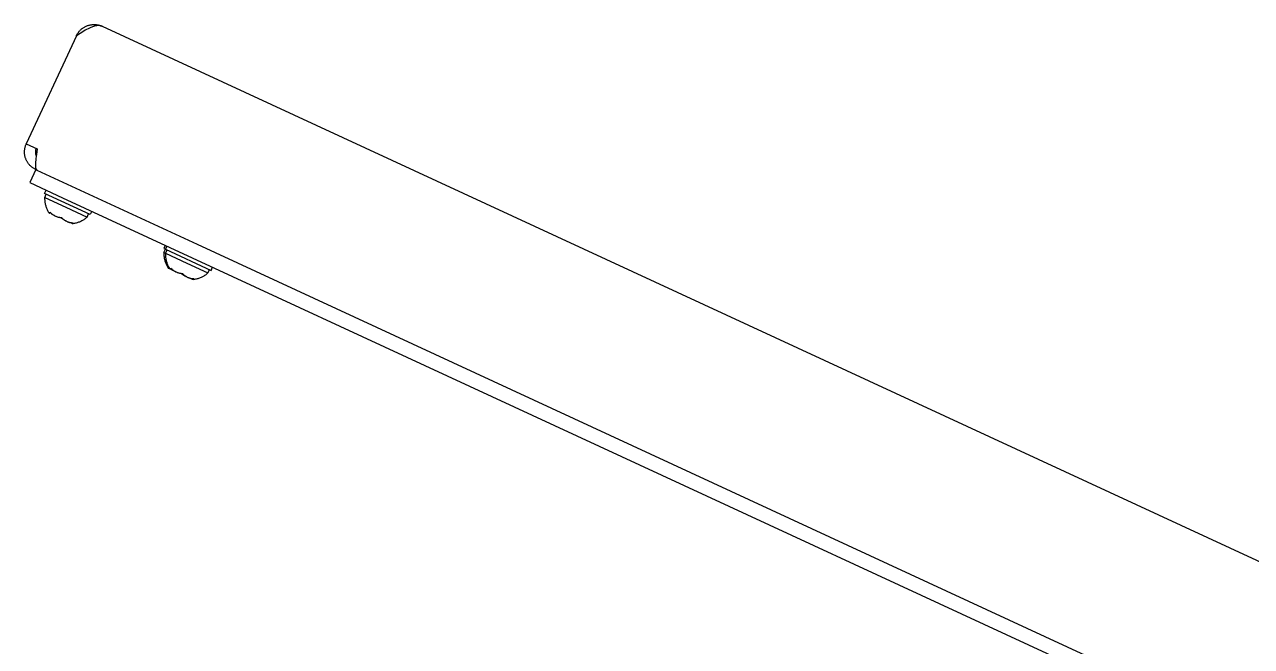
# Model space of a CAD drawing. Header units: millimetres. Extents: x -2542 to 6192, y -257 to 5845.
# Drawn here: x 1249 to 1590.1, y 5236.7 to 5409.7 of the extents above; entities that cross this region are included whole.
import ezdxf

# ---------------------------------------------------------------- set-up
doc = ezdxf.new("R2010")
doc.units = ezdxf.units.MM
doc.header["$MEASUREMENT"] = 0
doc.layers.add('Utwórz2D linie widoczne', color=7, linetype='Continuous', true_color=0x000000)

msp = doc.modelspace()

# ---------------------------------------------------------------- linework, layer by layer
at = {"layer": 'Utwórz2D linie widoczne'}
for p, q in [((1266.18, 5409.26), (1266.35, 5409.34)), ((1266.35, 5409.34), (1266.52, 5409.4)), ((1266.52, 5409.4), (1266.7, 5409.46)), ((1266.7, 5409.46), (1266.88, 5409.52)), ((1266.88, 5409.52), (1267.06, 5409.56)), ((1267.06, 5409.56), (1267.24, 5409.6)), ((1267.24, 5409.6), (1267.43, 5409.64)), ((1267.43, 5409.64), (1267.61, 5409.67)), ((1267.61, 5409.67), (1267.8, 5409.69)), ((1267.8, 5409.69), (1267.98, 5409.7)), ((1267.98, 5409.7), (1268.17, 5409.71)), ((1268.17, 5409.71), (1268.35, 5409.72)), ((1268.35, 5409.72), (1268.54, 5409.71)), ((1268.66, 5409.31), (1268.52, 5409.28)), ((1268.54, 5409.71), (1268.73, 5409.7)), ((1268.79, 5409.34), (1268.66, 5409.31)), ((1268.73, 5409.7), (1268.91, 5409.69)), ((1268.93, 5409.37), (1268.79, 5409.34)), ((1268.91, 5409.69), (1269.1, 5409.66)), ((1269.07, 5409.39), (1268.93, 5409.37)), ((1269.21, 5409.41), (1269.07, 5409.39)), ((1269.1, 5409.66), (1269.28, 5409.63)), ((1269.31, 5409.42), (1269.21, 5409.41)), ((1269.28, 5409.63), (1269.47, 5409.6)), ((1269.42, 5409.43), (1269.31, 5409.42)), ((1269.53, 5409.43), (1269.42, 5409.43)), ((1269.47, 5409.6), (1269.65, 5409.55)), ((1269.63, 5409.43), (1269.53, 5409.43)), ((1269.74, 5409.43), (1269.63, 5409.43)), ((1269.65, 5409.55), (1269.83, 5409.51)), ((1269.84, 5409.42), (1269.74, 5409.43)), ((1269.83, 5409.51), (1270.01, 5409.45)), ((1269.95, 5409.41), (1269.84, 5409.42)), ((1270.03, 5409.39), (1269.95, 5409.41)), ((1270.01, 5409.45), (1270.18, 5409.39)), ((1270.1, 5409.38), (1270.03, 5409.39)), ((1270.18, 5409.36), (1270.1, 5409.38)), ((1270.18, 5409.39), (1270.36, 5409.32)), ((1270.25, 5409.35), (1270.18, 5409.36)), ((1270.32, 5409.32), (1270.25, 5409.35)), ((1270.39, 5409.3), (1270.32, 5409.32)), ((1270.36, 5409.32), (1270.53, 5409.25)), ((1270.47, 5409.28), (1270.39, 5409.3)), ((1263.44, 5406.58), (1249.53, 5376.55)), ((1265.53, 5407.89), (1263.44, 5406.58)), ((1263.44, 5406.58), (1263.52, 5406.75)), ((1263.52, 5406.75), (1263.61, 5406.92)), ((1263.61, 5406.92), (1263.7, 5407.08)), ((1263.7, 5407.08), (1263.8, 5407.24)), ((1263.8, 5407.24), (1263.9, 5407.39)), ((1263.9, 5407.39), (1264.01, 5407.54)), ((1264.01, 5407.54), (1264.12, 5407.69)), ((1264.12, 5407.69), (1264.24, 5407.84)), ((1264.24, 5407.84), (1264.37, 5407.97)), ((1264.37, 5407.97), (1264.5, 5408.11)), ((1264.5, 5408.11), (1264.63, 5408.24)), ((1264.63, 5408.24), (1264.77, 5408.37)), ((1264.77, 5408.37), (1264.91, 5408.49)), ((1264.91, 5408.49), (1265.06, 5408.6)), ((1265.06, 5408.6), (1265.21, 5408.71)), ((1265.21, 5408.71), (1265.36, 5408.82)), ((1265.36, 5408.82), (1265.52, 5408.92)), ((1265.52, 5408.92), (1265.68, 5409.01)), ((1265.91, 5408.11), (1265.53, 5407.89)), ((1265.68, 5409.01), (1265.84, 5409.1)), ((1265.84, 5409.1), (1266.01, 5409.19)), ((1266.29, 5408.32), (1265.91, 5408.11)), ((1266.01, 5409.19), (1266.18, 5409.26)), ((1266.68, 5408.53), (1266.29, 5408.32)), ((1267.08, 5408.73), (1266.68, 5408.53)), ((1267.49, 5408.92), (1267.08, 5408.73)), ((1267.71, 5409.01), (1267.49, 5408.92)), ((1267.93, 5409.09), (1267.71, 5409.01)), ((1268.16, 5409.17), (1267.93, 5409.09)), ((1268.39, 5409.24), (1268.16, 5409.17)), ((1268.52, 5409.28), (1268.39, 5409.24)), ((1270.54, 5409.25), (1270.47, 5409.28)), ((1270.61, 5409.22), (1270.54, 5409.25)), ((1270.61, 5409.22), (1932.18, 5103.02)), ((1249.1, 5375.14), (1249.14, 5375.32)), ((1249.14, 5375.32), (1249.18, 5375.5)), ((1249.18, 5375.5), (1249.22, 5375.68)), ((1249.22, 5375.68), (1249.27, 5375.86)), ((1249.27, 5375.86), (1249.33, 5376.03)), ((1249.33, 5376.03), (1249.39, 5376.21)), ((1249.39, 5376.21), (1249.46, 5376.38)), ((1249.46, 5376.38), (1249.53, 5376.55)), ((1249.53, 5376.55), (1252.58, 5375.14)), ((1252.22, 5375.21), (1252.19, 5375.13)), ((1252.26, 5375.29), (1252.22, 5375.21)), ((1249.04, 5374.59), (1249.06, 5374.77)), ((1249.04, 5374.41), (1249.04, 5374.59)), ((1249.04, 5374.22), (1249.04, 5374.41)), ((1249.04, 5374.04), (1249.04, 5374.22)), ((1249.05, 5373.85), (1249.04, 5374.04)), ((1249.07, 5373.67), (1249.05, 5373.85)), ((1249.06, 5374.77), (1249.08, 5374.96)), ((1249.09, 5373.49), (1249.07, 5373.67)), ((1249.08, 5374.96), (1249.1, 5375.14)), ((1249.12, 5373.3), (1249.09, 5373.49)), ((1249.16, 5373.12), (1249.12, 5373.3)), ((1249.2, 5372.94), (1249.16, 5373.12)), ((1249.25, 5372.77), (1249.2, 5372.94)), ((1249.31, 5372.59), (1249.25, 5372.77)), ((1249.37, 5372.42), (1249.31, 5372.59)), ((1249.43, 5372.24), (1249.37, 5372.42)), ((1249.51, 5372.07), (1249.43, 5372.24)), ((1249.58, 5371.91), (1249.51, 5372.07)), ((1249.67, 5371.74), (1249.58, 5371.91)), ((1252.05, 5374.49), (1252.04, 5374.41)), ((1252.04, 5374.41), (1252.04, 5374.33)), ((1252.04, 5374.33), (1252.04, 5374.25)), ((1252.04, 5374.25), (1252.04, 5374.16)), ((1252.04, 5374.16), (1252.04, 5374.08)), ((1252.04, 5374.08), (1252.05, 5374)), ((1252.07, 5374.66), (1252.05, 5374.58)), ((1252.05, 5374.58), (1252.05, 5374.49)), ((1252.05, 5374), (1252.06, 5373.92)), ((1252.06, 5373.92), (1252.08, 5373.84)), ((1252.08, 5374.74), (1252.07, 5374.66)), ((1252.1, 5374.82), (1252.08, 5374.74)), ((1252.08, 5373.84), (1252.09, 5373.76)), ((1252.09, 5373.76), (1252.11, 5373.68)), ((1252.13, 5371.96), (1252.09, 5371.5)), ((1252.12, 5374.9), (1252.1, 5374.82)), ((1252.11, 5373.68), (1252.13, 5373.6)), ((1252.14, 5374.98), (1252.12, 5374.9)), ((1252.13, 5373.6), (1252.16, 5373.52)), ((1252.18, 5372.41), (1252.13, 5371.96)), ((1252.17, 5375.06), (1252.14, 5374.98)), ((1252.16, 5373.52), (1252.19, 5373.44)), ((1252.19, 5375.13), (1252.17, 5375.06)), ((1252.33, 5373.53), (1252.18, 5372.41)), ((1252.19, 5373.44), (1252.22, 5373.36)), ((1252.22, 5373.36), (1252.25, 5373.29)), ((1252.25, 5373.29), (1252.28, 5373.21)), ((1252.58, 5375.14), (1252.33, 5373.53)), ((1249.76, 5371.58), (1249.67, 5371.74)), ((1249.85, 5371.42), (1249.76, 5371.58)), ((1249.95, 5371.27), (1249.85, 5371.42)), ((1250.06, 5371.12), (1249.95, 5371.27)), ((1250.17, 5370.97), (1250.06, 5371.12)), ((1250.28, 5370.83), (1250.17, 5370.97)), ((1250.4, 5370.69), (1250.28, 5370.83)), ((1250.53, 5370.55), (1250.4, 5370.69)), ((1252.17, 5369.38), (1250.49, 5365.75)), ((1250.66, 5370.42), (1250.53, 5370.55)), ((1250.79, 5370.29), (1250.66, 5370.42)), ((1250.93, 5370.17), (1250.79, 5370.29)), ((1251.07, 5370.05), (1250.93, 5370.17)), ((1251.22, 5369.94), (1251.07, 5370.05)), ((1251.37, 5369.83), (1251.22, 5369.94)), ((1251.52, 5369.73), (1251.37, 5369.83)), ((1251.68, 5369.63), (1251.52, 5369.73)), ((1251.84, 5369.54), (1251.68, 5369.63)), ((1252, 5369.46), (1251.84, 5369.54)), ((1252.17, 5369.38), (1252, 5369.46)), ((1252.06, 5371.14), (1252.05, 5370.96)), ((1252.05, 5370.96), (1252.05, 5370.78)), ((1252.05, 5370.78), (1252.05, 5370.63)), ((1252.05, 5370.63), (1252.05, 5370.48)), ((1252.05, 5370.48), (1252.06, 5370.33)), ((1252.09, 5371.5), (1252.06, 5371.14)), ((1252.06, 5370.33), (1252.07, 5370.18)), ((1252.07, 5370.18), (1252.08, 5370.06)), ((1252.08, 5370.06), (1252.09, 5370)), ((1252.09, 5370), (1252.1, 5369.94)), ((1252.1, 5369.94), (1252.11, 5369.89)), ((1252.11, 5369.89), (1252.12, 5369.83)), ((1252.12, 5369.83), (1252.14, 5369.77)), ((1252.14, 5369.77), (1252.15, 5369.71)), ((1252.15, 5369.71), (1252.16, 5369.67)), ((1252.16, 5369.67), (1252.18, 5369.63)), ((1252.23, 5369.51), (1252.17, 5369.38)), ((1252.45, 5369.24), (1252.17, 5369.38)), ((1252.18, 5369.63), (1252.19, 5369.59)), ((1252.19, 5369.59), (1252.2, 5369.57)), ((1252.2, 5369.57), (1252.21, 5369.55)), ((1252.21, 5369.55), (1252.22, 5369.53)), ((1252.22, 5369.53), (1252.22, 5369.51)), ((1252.22, 5369.51), (1252.23, 5369.49)), ((1252.23, 5369.49), (1252.24, 5369.48)), ((1252.24, 5369.48), (1252.25, 5369.46)), ((1252.25, 5369.46), (1252.27, 5369.44)), ((1252.27, 5369.44), (1252.28, 5369.42)), ((1252.28, 5369.42), (1252.29, 5369.4)), ((1252.29, 5369.4), (1252.3, 5369.39)), ((1252.3, 5369.39), (1252.31, 5369.38)), ((1252.31, 5369.38), (1252.32, 5369.36)), ((1252.32, 5369.36), (1252.33, 5369.35)), ((1252.33, 5369.35), (1252.34, 5369.34)), ((1252.34, 5369.34), (1252.35, 5369.33)), ((1252.35, 5369.33), (1252.36, 5369.31)), ((1252.36, 5369.31), (1252.38, 5369.3)), ((1252.38, 5369.3), (1252.39, 5369.29)), ((1252.39, 5369.29), (1252.4, 5369.29)), ((1252.4, 5369.29), (1252.4, 5369.28)), ((1252.4, 5369.28), (1252.41, 5369.28)), ((1252.41, 5369.28), (1252.42, 5369.27)), ((1252.42, 5369.27), (1252.42, 5369.27)), ((1252.42, 5369.27), (1252.43, 5369.26)), ((1252.43, 5369.26), (1252.44, 5369.26)), ((1252.44, 5369.26), (1252.44, 5369.25)), ((1252.44, 5369.25), (1252.45, 5369.25)), ((1252.45, 5369.25), (1252.46, 5369.24)), ((1252.46, 5369.24), (1252.47, 5369.24)), ((1252.47, 5369.24), (1252.47, 5369.24)), ((1252.47, 5369.24), (1252.48, 5369.23)), ((1252.48, 5369.23), (1252.49, 5369.23)), ((1252.49, 5369.23), (1297.04, 5348.61)), ((1250.49, 5365.75), (1259.56, 5361.55)), ((1254.6, 5362.74), (1255.02, 5363.65)), ((1267.31, 5356.86), (1254.61, 5362.74)), ((1254.64, 5361.62), (1254.63, 5361.39)), ((1254.64, 5361.62), (1255.06, 5362.53)), ((1254.64, 5361.62), (1260.54, 5358.89)), ((1259.56, 5361.55), (1902.99, 5063.75)), ((1254.63, 5361.39), (1254.63, 5361.16)), ((1254.63, 5361.16), (1254.64, 5360.92)), ((1254.64, 5360.92), (1254.65, 5360.69)), ((1254.65, 5360.69), (1254.68, 5360.46)), ((1254.68, 5360.46), (1254.71, 5360.23)), ((1254.71, 5360.23), (1254.75, 5360)), ((1254.75, 5360), (1254.79, 5359.77)), ((1254.79, 5359.77), (1254.84, 5359.54)), ((1254.84, 5359.54), (1254.91, 5359.32)), ((1254.91, 5359.32), (1254.97, 5359.1)), ((1254.97, 5359.1), (1255.05, 5358.88)), ((1255.05, 5358.88), (1255.13, 5358.66)), ((1255.13, 5358.66), (1255.22, 5358.44)), ((1255.22, 5358.44), (1255.32, 5358.23)), ((1255.32, 5358.23), (1255.42, 5358.02)), ((1260.54, 5358.89), (1266.43, 5356.16)), ((1255.42, 5358.02), (1255.54, 5357.82)), ((1255.54, 5357.82), (1255.65, 5357.62)), ((1255.65, 5357.62), (1255.78, 5357.42)), ((1255.78, 5357.42), (1255.91, 5357.23)), ((1255.91, 5357.23), (1255.92, 5357.24)), ((1255.92, 5357.24), (1255.94, 5357.25)), ((1255.94, 5357.25), (1255.95, 5357.26)), ((1255.95, 5357.26), (1255.96, 5357.27)), ((1255.96, 5357.27), (1255.98, 5357.28)), ((1255.98, 5357.28), (1255.99, 5357.29)), ((1255.99, 5357.29), (1256, 5357.3)), ((1256, 5357.3), (1256.01, 5357.31)), ((1256.01, 5357.31), (1256.02, 5357.32)), ((1256.02, 5357.32), (1256.04, 5357.33)), ((1256.04, 5357.33), (1256.05, 5357.35)), ((1256.05, 5357.35), (1256.06, 5357.36)), ((1256.06, 5357.36), (1256.07, 5357.37)), ((1256.07, 5357.37), (1256.08, 5357.39)), ((1256.08, 5357.4), (1256.09, 5357.42)), ((1256.08, 5357.39), (1256.08, 5357.4)), ((1256.09, 5357.42), (1256.1, 5357.43)), ((1256.2, 5357.35), (1256.1, 5357.45)), ((1256.1, 5357.43), (1256.11, 5357.45)), ((1256.11, 5357.46), (1256.12, 5357.48)), ((1256.11, 5357.45), (1256.11, 5357.46)), ((1256.12, 5357.48), (1256.13, 5357.49)), ((1256.13, 5357.49), (1256.13, 5357.51)), ((1256.13, 5357.51), (1256.25, 5357.39)), ((1256.3, 5357.26), (1256.2, 5357.35)), ((1256.25, 5357.39), (1256.37, 5357.27)), ((1256.41, 5357.17), (1256.3, 5357.26)), ((1256.37, 5357.27), (1256.49, 5357.16)), ((1256.52, 5357.08), (1256.41, 5357.17)), ((1256.49, 5357.16), (1256.62, 5357.05)), ((1256.63, 5356.99), (1256.52, 5357.08)), ((1256.62, 5357.05), (1256.75, 5356.95)), ((1256.75, 5356.91), (1256.63, 5356.99)), ((1256.75, 5356.95), (1256.89, 5356.86)), ((1256.87, 5356.83), (1256.75, 5356.91)), ((1256.99, 5356.76), (1256.87, 5356.83)), ((1256.89, 5356.86), (1257.02, 5356.76)), ((1257.11, 5356.69), (1256.99, 5356.76)), ((1257.02, 5356.76), (1257.17, 5356.68)), ((1257.23, 5356.62), (1257.11, 5356.69)), ((1257.17, 5356.68), (1257.31, 5356.59)), ((1257.36, 5356.56), (1257.23, 5356.62)), ((1257.31, 5356.59), (1257.46, 5356.51)), ((1257.49, 5356.5), (1257.36, 5356.56)), ((1257.46, 5356.51), (1257.61, 5356.44)), ((1257.61, 5356.44), (1257.76, 5356.37)), ((1257.76, 5356.37), (1257.91, 5356.31)), ((1257.91, 5356.31), (1258.07, 5356.26)), ((1258.07, 5356.26), (1258.23, 5356.21)), ((1258.23, 5356.21), (1258.39, 5356.16)), ((1258.39, 5356.16), (1258.55, 5356.12)), ((1258.55, 5356.12), (1258.71, 5356.09)), ((1258.71, 5356.09), (1258.88, 5356.06)), ((1258.88, 5356.06), (1259.04, 5356.03)), ((1259.04, 5356.03), (1259.21, 5356.02)), ((1259.21, 5356.02), (1259.29, 5356.01)), ((1259.32, 5355.9), (1259.21, 5356.02)), ((1259.29, 5356.01), (1259.38, 5356)), ((1259.44, 5355.8), (1259.32, 5355.9)), ((1259.38, 5356), (1259.48, 5355.89)), ((1259.57, 5355.69), (1259.44, 5355.8)), ((1259.48, 5355.89), (1259.59, 5355.78)), ((1259.7, 5355.59), (1259.57, 5355.69)), ((1259.59, 5355.78), (1259.7, 5355.68)), ((1259.7, 5355.68), (1259.82, 5355.58)), ((1259.83, 5355.5), (1259.7, 5355.59)), ((1259.82, 5355.58), (1259.94, 5355.49)), ((1259.96, 5355.41), (1259.83, 5355.5)), ((1259.94, 5355.49), (1260.06, 5355.39)), ((1260.1, 5355.32), (1259.96, 5355.41)), ((1260.06, 5355.39), (1260.19, 5355.31)), ((1260.24, 5355.24), (1260.1, 5355.32)), ((1260.19, 5355.31), (1260.31, 5355.23)), ((1260.38, 5355.16), (1260.24, 5355.24)), ((1260.31, 5355.23), (1260.45, 5355.15)), ((1260.53, 5355.09), (1260.38, 5355.16)), ((1260.45, 5355.15), (1260.58, 5355.07)), ((1260.68, 5355.02), (1260.53, 5355.09)), ((1260.58, 5355.07), (1260.72, 5355)), ((1260.72, 5355), (1260.85, 5354.94)), ((1260.85, 5354.94), (1260.99, 5354.88)), ((1260.99, 5354.88), (1261.14, 5354.83)), ((1261.14, 5354.83), (1261.28, 5354.78)), ((1261.28, 5354.78), (1261.43, 5354.73)), ((1261.43, 5354.73), (1261.57, 5354.69)), ((1264.3, 5354.78), (1264.08, 5354.7)), ((1264.51, 5354.88), (1264.3, 5354.78)), ((1264.72, 5354.97), (1264.51, 5354.88)), ((1264.93, 5355.08), (1264.72, 5354.97)), ((1265.13, 5355.19), (1264.93, 5355.08)), ((1265.33, 5355.31), (1265.13, 5355.19)), ((1265.53, 5355.44), (1265.33, 5355.31)), ((1265.72, 5355.57), (1265.53, 5355.44)), ((1265.9, 5355.71), (1265.72, 5355.57)), ((1266.09, 5355.85), (1265.9, 5355.71)), ((1266.26, 5356), (1266.09, 5355.85)), ((1266.44, 5356.16), (1266.26, 5356)), ((1266.44, 5356.16), (1266.86, 5357.07)), ((1267.73, 5357.77), (1267.31, 5356.86)), ((1261.57, 5354.69), (1261.72, 5354.66)), ((1261.72, 5354.66), (1261.87, 5354.63)), ((1261.87, 5354.63), (1262.02, 5354.61)), ((1262.02, 5354.61), (1262.18, 5354.59)), ((1262.18, 5354.59), (1262.33, 5354.58)), ((1262.25, 5354.35), (1262.26, 5354.36)), ((1262.25, 5354.34), (1262.25, 5354.35)), ((1262.25, 5354.35), (1262.25, 5354.35)), ((1262.25, 5354.33), (1262.25, 5354.34)), ((1262.25, 5354.32), (1262.25, 5354.33)), ((1262.25, 5354.33), (1262.25, 5354.33)), ((1262.25, 5354.31), (1262.25, 5354.32)), ((1262.25, 5354.32), (1262.25, 5354.32)), ((1262.25, 5354.32), (1262.25, 5354.32)), ((1262.25, 5354.3), (1262.25, 5354.31)), ((1262.25, 5354.31), (1262.25, 5354.31)), ((1262.25, 5354.31), (1262.25, 5354.31)), ((1262.25, 5354.31), (1262.25, 5354.31)), ((1262.25, 5354.31), (1262.25, 5354.31)), ((1262.25, 5354.29), (1262.25, 5354.3)), ((1262.25, 5354.3), (1262.25, 5354.3)), ((1262.25, 5354.3), (1262.25, 5354.3)), ((1262.25, 5354.3), (1262.25, 5354.3)), ((1262.25, 5354.3), (1262.25, 5354.3)), ((1262.25, 5354.3), (1262.25, 5354.3)), ((1262.25, 5354.3), (1262.25, 5354.3)), ((1262.25, 5354.3), (1262.25, 5354.3)), ((1262.25, 5354.3), (1262.25, 5354.3)), ((1262.25, 5354.3), (1262.25, 5354.3)), ((1262.25, 5354.3), (1262.25, 5354.3)), ((1262.26, 5354.29), (1262.25, 5354.29)), ((1262.26, 5354.4), (1262.27, 5354.43)), ((1262.26, 5354.38), (1262.26, 5354.4)), ((1262.26, 5354.36), (1262.26, 5354.38)), ((1262.27, 5354.29), (1262.26, 5354.29)), ((1262.26, 5354.29), (1262.26, 5354.29)), ((1262.26, 5354.29), (1262.26, 5354.29)), ((1262.26, 5354.29), (1262.26, 5354.29)), ((1262.26, 5354.29), (1262.26, 5354.29)), ((1262.26, 5354.29), (1262.26, 5354.29)), ((1262.26, 5354.29), (1262.26, 5354.29)), ((1262.26, 5354.29), (1262.26, 5354.29)), ((1262.26, 5354.29), (1262.26, 5354.29)), ((1262.26, 5354.29), (1262.26, 5354.29)), ((1262.26, 5354.29), (1262.26, 5354.29)), ((1262.26, 5354.29), (1262.26, 5354.29)), ((1262.26, 5354.29), (1262.26, 5354.29)), ((1262.26, 5354.29), (1262.26, 5354.29)), ((1262.26, 5354.29), (1262.26, 5354.29)), ((1262.26, 5354.29), (1262.26, 5354.29)), ((1262.26, 5354.29), (1262.26, 5354.29)), ((1262.26, 5354.29), (1262.26, 5354.29)), ((1262.26, 5354.29), (1262.26, 5354.29)), ((1262.27, 5354.43), (1262.28, 5354.45)), ((1262.5, 5354.31), (1262.27, 5354.29)), ((1262.28, 5354.29), (1262.27, 5354.29)), ((1262.27, 5354.29), (1262.27, 5354.29)), ((1262.27, 5354.29), (1262.27, 5354.29)), ((1262.27, 5354.29), (1262.27, 5354.29)), ((1262.27, 5354.29), (1262.27, 5354.29)), ((1262.27, 5354.29), (1262.27, 5354.29)), ((1262.27, 5354.29), (1262.27, 5354.29)), ((1262.27, 5354.29), (1262.27, 5354.29)), ((1262.27, 5354.29), (1262.27, 5354.29)), ((1262.27, 5354.29), (1262.27, 5354.29)), ((1262.27, 5354.29), (1262.27, 5354.29)), ((1262.27, 5354.29), (1262.27, 5354.29)), ((1262.27, 5354.29), (1262.27, 5354.29)), ((1262.28, 5354.45), (1262.29, 5354.51)), ((1262.29, 5354.3), (1262.28, 5354.3)), ((1262.28, 5354.3), (1262.28, 5354.29)), ((1262.28, 5354.29), (1262.28, 5354.29)), ((1262.28, 5354.29), (1262.28, 5354.29)), ((1262.28, 5354.29), (1262.28, 5354.29)), ((1262.28, 5354.29), (1262.28, 5354.29)), ((1262.28, 5354.29), (1262.28, 5354.29)), ((1262.28, 5354.29), (1262.28, 5354.29)), ((1262.29, 5354.51), (1262.31, 5354.58)), ((1262.3, 5354.31), (1262.29, 5354.3)), ((1262.29, 5354.3), (1262.29, 5354.3)), ((1262.29, 5354.3), (1262.29, 5354.3)), ((1262.29, 5354.3), (1262.29, 5354.3)), ((1262.29, 5354.3), (1262.29, 5354.3)), ((1262.31, 5354.32), (1262.3, 5354.31)), ((1262.3, 5354.31), (1262.3, 5354.31)), ((1262.32, 5354.33), (1262.31, 5354.32)), ((1262.33, 5354.34), (1262.32, 5354.33)), ((1262.33, 5354.58), (1262.48, 5354.57)), ((1262.34, 5354.36), (1262.33, 5354.34)), ((1262.35, 5354.38), (1262.34, 5354.36)), ((1262.37, 5354.4), (1262.35, 5354.38)), ((1262.4, 5354.45), (1262.37, 5354.4)), ((1262.44, 5354.5), (1262.4, 5354.45)), ((1262.48, 5354.57), (1262.44, 5354.5)), ((1262.73, 5354.35), (1262.5, 5354.31)), ((1262.96, 5354.39), (1262.73, 5354.35)), ((1263.19, 5354.43), (1262.96, 5354.39)), ((1263.42, 5354.49), (1263.19, 5354.43)), ((1263.64, 5354.55), (1263.42, 5354.49)), ((1263.86, 5354.62), (1263.64, 5354.55)), ((1264.08, 5354.7), (1263.86, 5354.62)), ((1288.17, 5348.3), (1287.75, 5347.4)), ((1288.6, 5348.11), (1288.18, 5347.2)), ((1297.04, 5348.61), (1904.67, 5067.38)), ((1287.75, 5347.4), (1288.18, 5347.2)), ((1287.79, 5346.28), (1287.78, 5346.05)), ((1287.78, 5346.05), (1287.78, 5345.81)), ((1287.78, 5345.81), (1287.79, 5345.58)), ((1287.79, 5346.28), (1288.21, 5347.19)), ((1287.79, 5346.28), (1288.22, 5346.08)), ((1287.79, 5345.58), (1287.8, 5345.35)), ((1287.8, 5345.35), (1287.82, 5345.12)), ((1287.82, 5345.12), (1287.85, 5344.89)), ((1287.85, 5344.89), (1287.89, 5344.66)), ((1287.89, 5344.66), (1287.94, 5344.43)), ((1288.18, 5347.2), (1300.89, 5341.32)), ((1288.22, 5346.08), (1288.21, 5345.85)), ((1288.21, 5345.85), (1288.21, 5345.61)), ((1288.21, 5345.61), (1288.22, 5345.38)), ((1288.22, 5346.08), (1288.64, 5346.99)), ((1288.22, 5346.08), (1294.12, 5343.35)), ((1288.22, 5345.38), (1288.23, 5345.15)), ((1288.23, 5345.15), (1288.25, 5344.92)), ((1288.25, 5344.92), (1288.28, 5344.69)), ((1288.28, 5344.69), (1288.32, 5344.46)), ((1287.94, 5344.43), (1287.99, 5344.2)), ((1287.99, 5344.2), (1288.05, 5343.98)), ((1288.05, 5343.98), (1288.12, 5343.75)), ((1288.12, 5343.75), (1288.2, 5343.53)), ((1288.2, 5343.53), (1288.28, 5343.32)), ((1288.28, 5343.32), (1288.37, 5343.1)), ((1288.32, 5344.46), (1288.37, 5344.23)), ((1288.37, 5344.23), (1288.42, 5344)), ((1288.37, 5343.1), (1288.47, 5342.89)), ((1288.42, 5344), (1288.48, 5343.78)), ((1288.47, 5342.89), (1288.57, 5342.68)), ((1288.48, 5343.78), (1288.55, 5343.56)), ((1288.55, 5343.56), (1288.63, 5343.34)), ((1288.57, 5342.68), (1288.68, 5342.48)), ((1288.63, 5343.34), (1288.71, 5343.12)), ((1288.68, 5342.48), (1288.8, 5342.28)), ((1288.71, 5343.12), (1288.8, 5342.9)), ((1288.8, 5342.9), (1288.9, 5342.69)), ((1288.8, 5342.28), (1288.93, 5342.08)), ((1288.9, 5342.69), (1289, 5342.48)), ((1288.93, 5342.08), (1289.06, 5341.89)), ((1289, 5342.48), (1289.11, 5342.28)), ((1289.06, 5341.89), (1289.07, 5341.89)), ((1289.07, 5341.89), (1289.08, 5341.9)), ((1289.08, 5341.9), (1289.09, 5341.9)), ((1289.09, 5341.9), (1289.09, 5341.91)), ((1289.09, 5341.91), (1289.1, 5341.91)), ((1289.1, 5341.91), (1289.11, 5341.92)), ((1289.11, 5342.28), (1289.23, 5342.08)), ((1289.11, 5341.92), (1289.12, 5341.93)), ((1289.12, 5341.93), (1289.13, 5341.93)), ((1289.13, 5341.93), (1289.14, 5341.94)), ((1289.14, 5341.94), (1289.15, 5341.95)), ((1289.15, 5341.95), (1289.16, 5341.96)), ((1289.15, 5341.95), (1289.15, 5341.95)), ((1289.16, 5341.96), (1289.17, 5341.97)), ((1289.17, 5341.98), (1289.18, 5341.99)), ((1289.17, 5341.97), (1289.17, 5341.98)), ((1289.18, 5341.99), (1289.19, 5342)), ((1289.19, 5342), (1289.2, 5342.01)), ((1289.19, 5342), (1289.19, 5342)), ((1289.2, 5342.02), (1289.21, 5342.03)), ((1289.2, 5342.01), (1289.2, 5342.02)), ((1289.21, 5342.04), (1289.22, 5342.05)), ((1289.21, 5342.03), (1289.21, 5342.04)), ((1289.22, 5342.06), (1289.23, 5342.07)), ((1289.22, 5342.05), (1289.22, 5342.06)), ((1289.23, 5342.07), (1289.23, 5342.08)), ((1289.23, 5342.08), (1289.36, 5341.88)), ((1289.36, 5341.88), (1289.49, 5341.69)), ((1289.49, 5341.69), (1289.5, 5341.7)), ((1289.5, 5341.7), (1289.52, 5341.71)), ((1289.52, 5341.71), (1289.53, 5341.72)), ((1289.53, 5341.72), (1289.54, 5341.73)), ((1289.54, 5341.73), (1289.55, 5341.74)), ((1289.55, 5341.74), (1289.57, 5341.75)), ((1289.57, 5341.75), (1289.58, 5341.76)), ((1289.58, 5341.76), (1289.59, 5341.77)), ((1289.59, 5341.77), (1289.6, 5341.78)), ((1289.7, 5341.71), (1289.6, 5341.79)), ((1289.6, 5341.78), (1289.61, 5341.79)), ((1289.61, 5341.79), (1289.62, 5341.81)), ((1289.62, 5341.81), (1289.63, 5341.82)), ((1289.63, 5341.83), (1289.75, 5341.73)), ((1289.63, 5341.82), (1289.64, 5341.83)), ((1289.64, 5341.83), (1289.65, 5341.85)), ((1289.65, 5341.85), (1289.66, 5341.86)), ((1289.66, 5341.86), (1289.67, 5341.87)), ((1289.67, 5341.87), (1289.68, 5341.89)), ((1289.78, 5341.81), (1289.68, 5341.91)), ((1289.68, 5341.89), (1289.69, 5341.9)), ((1289.69, 5341.92), (1289.7, 5341.93)), ((1289.69, 5341.9), (1289.69, 5341.92)), ((1289.7, 5341.93), (1289.7, 5341.95)), ((1289.81, 5341.62), (1289.7, 5341.71)), ((1289.7, 5341.95), (1289.71, 5341.97)), ((1289.71, 5341.97), (1289.83, 5341.85)), ((1289.75, 5341.73), (1289.88, 5341.63)), ((1289.88, 5341.72), (1289.78, 5341.81)), ((1289.93, 5341.55), (1289.81, 5341.62)), ((1289.83, 5341.85), (1289.95, 5341.73)), ((1289.99, 5341.62), (1289.88, 5341.72)), ((1289.88, 5341.63), (1290.01, 5341.53)), ((1290.04, 5341.47), (1289.93, 5341.55)), ((1289.95, 5341.73), (1290.07, 5341.62)), ((1290.1, 5341.53), (1289.99, 5341.62)), ((1290.01, 5341.53), (1290.15, 5341.44)), ((1290.16, 5341.4), (1290.04, 5341.47)), ((1290.07, 5341.62), (1290.2, 5341.51)), ((1290.21, 5341.45), (1290.1, 5341.53)), ((1290.15, 5341.44), (1290.29, 5341.35)), ((1290.28, 5341.33), (1290.16, 5341.4)), ((1290.2, 5341.51), (1290.33, 5341.41)), ((1290.33, 5341.37), (1290.21, 5341.45)), ((1290.4, 5341.27), (1290.28, 5341.33)), ((1290.29, 5341.35), (1290.43, 5341.27)), ((1290.33, 5341.41), (1290.46, 5341.31)), ((1290.45, 5341.29), (1290.33, 5341.37)), ((1290.52, 5341.21), (1290.4, 5341.27)), ((1290.43, 5341.27), (1290.57, 5341.19)), ((1290.57, 5341.21), (1290.45, 5341.29)), ((1290.46, 5341.31), (1290.6, 5341.22)), ((1290.65, 5341.15), (1290.52, 5341.21)), ((1290.69, 5341.14), (1290.57, 5341.21)), ((1290.57, 5341.19), (1290.72, 5341.12)), ((1290.6, 5341.22), (1290.74, 5341.13)), ((1290.82, 5341.07), (1290.69, 5341.14)), ((1290.72, 5341.12), (1290.87, 5341.05)), ((1290.74, 5341.13), (1290.89, 5341.05)), ((1290.95, 5341.01), (1290.82, 5341.07)), ((1294.12, 5343.35), (1300.01, 5340.62)), ((1300.01, 5340.62), (1300.43, 5341.53)), ((1300.89, 5341.32), (1301.31, 5342.23)), ((1290.89, 5341.05), (1291.04, 5340.97)), ((1291.08, 5340.95), (1290.95, 5341.01)), ((1291.04, 5340.97), (1291.19, 5340.9)), ((1291.19, 5340.9), (1291.34, 5340.83)), ((1291.34, 5340.83), (1291.49, 5340.77)), ((1291.49, 5340.77), (1291.65, 5340.72)), ((1291.65, 5340.72), (1291.81, 5340.66)), ((1291.81, 5340.66), (1291.97, 5340.62)), ((1291.97, 5340.62), (1292.13, 5340.58)), ((1292.13, 5340.58), (1292.29, 5340.54)), ((1292.29, 5340.54), (1292.45, 5340.52)), ((1292.45, 5340.52), (1292.62, 5340.49)), ((1292.66, 5340.4), (1292.54, 5340.5)), ((1292.62, 5340.49), (1292.78, 5340.47)), ((1292.79, 5340.29), (1292.66, 5340.4)), ((1292.7, 5340.48), (1292.81, 5340.38)), ((1292.9, 5340.36), (1292.78, 5340.47)), ((1292.78, 5340.47), (1292.87, 5340.47)), ((1292.93, 5340.19), (1292.79, 5340.29)), ((1292.81, 5340.38), (1292.91, 5340.29)), ((1292.87, 5340.47), (1292.96, 5340.46)), ((1293.02, 5340.25), (1292.9, 5340.36)), ((1292.91, 5340.29), (1293.03, 5340.19)), ((1293.06, 5340.1), (1292.93, 5340.19)), ((1292.96, 5340.46), (1293.06, 5340.35)), ((1293.15, 5340.15), (1293.02, 5340.25)), ((1293.03, 5340.19), (1293.14, 5340.1)), ((1293.06, 5340.35), (1293.17, 5340.24)), ((1293.2, 5340.01), (1293.06, 5340.1)), ((1293.14, 5340.1), (1293.26, 5340.02)), ((1293.28, 5340.05), (1293.15, 5340.15)), ((1293.17, 5340.24), (1293.28, 5340.14)), ((1293.34, 5339.92), (1293.2, 5340.01)), ((1293.26, 5340.02), (1293.38, 5339.94)), ((1293.28, 5340.14), (1293.4, 5340.04)), ((1293.41, 5339.96), (1293.28, 5340.05)), ((1293.49, 5339.84), (1293.34, 5339.92)), ((1293.38, 5339.94), (1293.5, 5339.86)), ((1293.4, 5340.04), (1293.52, 5339.95)), ((1293.54, 5339.87), (1293.41, 5339.96)), ((1293.64, 5339.77), (1293.49, 5339.84)), ((1293.5, 5339.86), (1293.63, 5339.79)), ((1293.52, 5339.95), (1293.64, 5339.85)), ((1293.68, 5339.78), (1293.54, 5339.87)), ((1293.63, 5339.79), (1293.76, 5339.72)), ((1293.64, 5339.85), (1293.76, 5339.77)), ((1293.79, 5339.7), (1293.64, 5339.77)), ((1293.82, 5339.7), (1293.68, 5339.78)), ((1293.76, 5339.77), (1293.89, 5339.68)), ((1293.76, 5339.72), (1293.89, 5339.65)), ((1293.96, 5339.62), (1293.82, 5339.7)), ((1293.89, 5339.68), (1294.02, 5339.61)), ((1293.89, 5339.65), (1294.02, 5339.59)), ((1294.11, 5339.55), (1293.96, 5339.62)), ((1294.02, 5339.61), (1294.16, 5339.53)), ((1294.26, 5339.48), (1294.11, 5339.55)), ((1294.16, 5339.53), (1294.29, 5339.46)), ((1294.29, 5339.46), (1294.43, 5339.4)), ((1294.43, 5339.4), (1294.57, 5339.34)), ((1294.57, 5339.34), (1294.72, 5339.29)), ((1294.72, 5339.29), (1294.86, 5339.24)), ((1294.86, 5339.24), (1295.01, 5339.19)), ((1295.01, 5339.19), (1295.15, 5339.15)), ((1295.15, 5339.15), (1295.3, 5339.12)), ((1295.3, 5339.12), (1295.45, 5339.09)), ((1295.4, 5339.02), (1295.41, 5339.03)), ((1295.4, 5339.01), (1295.4, 5339.02)), ((1295.4, 5339), (1295.4, 5339.01)), ((1295.4, 5338.99), (1295.4, 5339)), ((1295.4, 5338.98), (1295.4, 5338.99)), ((1295.4, 5338.99), (1295.4, 5338.99)), ((1295.4, 5338.97), (1295.4, 5338.98)), ((1295.4, 5338.98), (1295.4, 5338.98)), ((1295.4, 5338.96), (1295.4, 5338.97)), ((1295.4, 5338.97), (1295.4, 5338.97)), ((1295.4, 5338.97), (1295.4, 5338.97)), ((1295.4, 5338.97), (1295.4, 5338.97)), ((1295.4, 5338.97), (1295.4, 5338.97)), ((1295.4, 5338.95), (1295.4, 5338.96)), ((1295.4, 5338.96), (1295.4, 5338.96)), ((1295.4, 5338.96), (1295.4, 5338.96)), ((1295.4, 5338.96), (1295.4, 5338.96)), ((1295.4, 5338.96), (1295.4, 5338.96)), ((1295.4, 5338.96), (1295.4, 5338.96)), ((1295.4, 5338.96), (1295.4, 5338.96)), ((1295.4, 5338.96), (1295.4, 5338.96)), ((1295.4, 5338.96), (1295.4, 5338.96)), ((1295.4, 5338.96), (1295.4, 5338.96)), ((1295.41, 5338.95), (1295.4, 5338.95)), ((1295.4, 5338.95), (1295.4, 5338.95)), ((1295.4, 5338.95), (1295.4, 5338.95)), ((1295.4, 5338.95), (1295.4, 5338.95)), ((1295.4, 5338.95), (1295.4, 5338.95)), ((1295.4, 5338.95), (1295.4, 5338.95)), ((1295.4, 5338.95), (1295.4, 5338.95)), ((1295.4, 5338.95), (1295.4, 5338.95)), ((1295.4, 5338.95), (1295.4, 5338.95)), ((1295.4, 5338.95), (1295.4, 5338.95)), ((1295.4, 5338.95), (1295.4, 5338.95)), ((1295.4, 5338.95), (1295.4, 5338.95)), ((1295.4, 5338.95), (1295.4, 5338.95)), ((1295.41, 5339.06), (1295.42, 5339.1)), ((1295.41, 5339.05), (1295.41, 5339.06)), ((1295.41, 5339.03), (1295.41, 5339.05)), ((1295.42, 5338.95), (1295.41, 5338.95)), ((1295.41, 5338.95), (1295.41, 5338.95)), ((1295.41, 5338.95), (1295.41, 5338.95)), ((1295.41, 5338.95), (1295.41, 5338.95)), ((1295.41, 5338.95), (1295.41, 5338.95)), ((1295.41, 5338.95), (1295.41, 5338.95)), ((1295.41, 5338.95), (1295.41, 5338.95)), ((1295.41, 5338.95), (1295.41, 5338.95)), ((1295.41, 5338.95), (1295.41, 5338.95)), ((1295.41, 5338.95), (1295.41, 5338.95)), ((1295.41, 5338.95), (1295.41, 5338.95)), ((1295.41, 5338.95), (1295.41, 5338.95)), ((1295.41, 5338.95), (1295.41, 5338.95)), ((1295.41, 5338.95), (1295.41, 5338.95)), ((1295.41, 5338.95), (1295.41, 5338.95)), ((1295.41, 5338.95), (1295.41, 5338.95)), ((1295.41, 5338.95), (1295.41, 5338.95)), ((1295.41, 5338.95), (1295.41, 5338.95)), ((1295.41, 5338.95), (1295.41, 5338.95)), ((1295.41, 5338.95), (1295.41, 5338.95)), ((1295.41, 5338.95), (1295.41, 5338.95)), ((1295.41, 5338.95), (1295.41, 5338.95)), ((1295.41, 5338.95), (1295.41, 5338.95)), ((1295.41, 5338.95), (1295.41, 5338.95)), ((1295.65, 5338.97), (1295.42, 5338.95)), ((1295.43, 5338.95), (1295.42, 5338.95)), ((1295.42, 5338.95), (1295.42, 5338.95)), ((1295.42, 5338.95), (1295.42, 5338.95)), ((1295.42, 5338.95), (1295.42, 5338.95)), ((1295.42, 5338.95), (1295.42, 5338.95)), ((1295.42, 5338.95), (1295.42, 5338.95)), ((1295.42, 5338.95), (1295.42, 5338.95)), ((1295.42, 5338.95), (1295.42, 5338.95)), ((1295.42, 5338.95), (1295.42, 5338.95)), ((1295.42, 5338.95), (1295.42, 5338.95)), ((1295.42, 5338.95), (1295.42, 5338.95)), ((1295.42, 5338.95), (1295.42, 5338.95)), ((1295.42, 5338.95), (1295.42, 5338.95)), ((1295.42, 5338.95), (1295.42, 5338.95)), ((1295.42, 5338.95), (1295.42, 5338.95)), ((1295.44, 5338.96), (1295.43, 5338.96)), ((1295.43, 5338.96), (1295.43, 5338.95)), ((1295.43, 5338.95), (1295.43, 5338.95)), ((1295.43, 5338.95), (1295.43, 5338.95)), ((1295.43, 5338.95), (1295.43, 5338.95)), ((1295.43, 5338.95), (1295.43, 5338.95)), ((1295.43, 5338.95), (1295.43, 5338.95)), ((1295.45, 5338.97), (1295.44, 5338.97)), ((1295.44, 5338.97), (1295.44, 5338.96)), ((1295.44, 5338.96), (1295.44, 5338.96)), ((1295.44, 5338.96), (1295.44, 5338.96)), ((1295.45, 5339.09), (1295.6, 5339.07)), ((1295.46, 5338.98), (1295.45, 5338.97)), ((1295.45, 5338.97), (1295.45, 5338.97)), ((1295.47, 5339), (1295.46, 5338.99)), ((1295.46, 5338.99), (1295.46, 5338.98)), ((1295.48, 5339.01), (1295.47, 5339)), ((1295.49, 5339.02), (1295.48, 5339.01)), ((1295.51, 5339.05), (1295.49, 5339.02)), ((1295.53, 5339.08), (1295.51, 5339.05)), ((1295.6, 5339.07), (1295.75, 5339.05)), ((1295.88, 5339), (1295.65, 5338.97)), ((1295.75, 5339.05), (1295.91, 5339.04)), ((1295.83, 5338.82), (1295.84, 5338.84)), ((1295.83, 5338.81), (1295.83, 5338.82)), ((1295.83, 5338.8), (1295.83, 5338.81)), ((1295.83, 5338.79), (1295.83, 5338.8)), ((1295.83, 5338.8), (1295.83, 5338.8)), ((1295.83, 5338.78), (1295.83, 5338.79)), ((1295.83, 5338.79), (1295.83, 5338.79)), ((1295.83, 5338.77), (1295.83, 5338.78)), ((1295.83, 5338.78), (1295.83, 5338.78)), ((1295.83, 5338.78), (1295.83, 5338.78)), ((1295.83, 5338.76), (1295.83, 5338.77)), ((1295.83, 5338.77), (1295.83, 5338.77)), ((1295.83, 5338.77), (1295.83, 5338.77)), ((1295.83, 5338.77), (1295.83, 5338.77)), ((1295.83, 5338.75), (1295.83, 5338.76)), ((1295.83, 5338.76), (1295.83, 5338.76)), ((1295.83, 5338.76), (1295.83, 5338.76)), ((1295.83, 5338.76), (1295.83, 5338.76)), ((1295.83, 5338.76), (1295.83, 5338.76)), ((1295.83, 5338.76), (1295.83, 5338.76)), ((1295.83, 5338.76), (1295.83, 5338.76)), ((1295.83, 5338.76), (1295.83, 5338.76)), ((1295.83, 5338.76), (1295.83, 5338.76)), ((1295.83, 5338.76), (1295.83, 5338.76)), ((1295.83, 5338.76), (1295.83, 5338.76)), ((1295.84, 5338.75), (1295.83, 5338.75)), ((1295.83, 5338.75), (1295.83, 5338.75)), ((1295.83, 5338.75), (1295.83, 5338.75)), ((1295.83, 5338.75), (1295.83, 5338.75)), ((1295.83, 5338.75), (1295.83, 5338.75)), ((1295.83, 5338.75), (1295.83, 5338.75)), ((1295.83, 5338.75), (1295.83, 5338.75)), ((1295.84, 5338.86), (1295.85, 5338.89)), ((1295.84, 5338.84), (1295.84, 5338.86)), ((1295.85, 5338.75), (1295.84, 5338.75)), ((1295.84, 5338.75), (1295.84, 5338.75)), ((1295.84, 5338.75), (1295.84, 5338.75)), ((1295.84, 5338.75), (1295.84, 5338.75)), ((1295.84, 5338.75), (1295.84, 5338.75)), ((1295.84, 5338.75), (1295.84, 5338.75)), ((1295.84, 5338.75), (1295.84, 5338.75)), ((1295.84, 5338.75), (1295.84, 5338.75)), ((1295.84, 5338.75), (1295.84, 5338.75)), ((1295.84, 5338.75), (1295.84, 5338.75)), ((1295.84, 5338.75), (1295.84, 5338.75)), ((1295.84, 5338.75), (1295.84, 5338.75)), ((1295.84, 5338.75), (1295.84, 5338.75)), ((1295.84, 5338.75), (1295.84, 5338.75)), ((1295.84, 5338.75), (1295.84, 5338.75)), ((1295.84, 5338.75), (1295.84, 5338.75)), ((1295.84, 5338.75), (1295.84, 5338.75)), ((1295.85, 5338.91), (1295.87, 5338.97)), ((1295.85, 5338.89), (1295.85, 5338.91)), ((1296.08, 5338.77), (1295.85, 5338.75)), ((1295.86, 5338.75), (1295.85, 5338.75)), ((1295.85, 5338.75), (1295.85, 5338.75)), ((1295.85, 5338.75), (1295.85, 5338.75)), ((1295.85, 5338.75), (1295.85, 5338.75)), ((1295.85, 5338.75), (1295.85, 5338.75)), ((1295.85, 5338.75), (1295.85, 5338.75)), ((1295.85, 5338.75), (1295.85, 5338.75)), ((1295.85, 5338.75), (1295.85, 5338.75)), ((1295.85, 5338.75), (1295.85, 5338.75)), ((1295.85, 5338.75), (1295.85, 5338.75)), ((1295.85, 5338.75), (1295.85, 5338.75)), ((1295.85, 5338.75), (1295.85, 5338.75)), ((1295.87, 5338.76), (1295.86, 5338.76)), ((1295.86, 5338.76), (1295.86, 5338.75)), ((1295.86, 5338.75), (1295.86, 5338.75)), ((1295.86, 5338.75), (1295.86, 5338.75)), ((1295.86, 5338.75), (1295.86, 5338.75)), ((1295.86, 5338.75), (1295.86, 5338.75)), ((1295.86, 5338.75), (1295.86, 5338.75)), ((1295.87, 5338.97), (1295.89, 5339.04)), ((1295.88, 5338.77), (1295.87, 5338.76)), ((1295.87, 5338.76), (1295.87, 5338.76)), ((1295.87, 5338.76), (1295.87, 5338.76)), ((1295.87, 5338.76), (1295.87, 5338.76)), ((1295.89, 5338.78), (1295.88, 5338.77)), ((1295.88, 5338.77), (1295.88, 5338.77)), ((1295.91, 5338.8), (1295.89, 5338.79)), ((1295.89, 5338.79), (1295.89, 5338.78)), ((1295.91, 5339.04), (1296.06, 5339.03)), ((1295.92, 5338.82), (1295.91, 5338.8)), ((1295.93, 5338.84), (1295.92, 5338.82)), ((1295.95, 5338.86), (1295.93, 5338.84)), ((1295.98, 5338.91), (1295.95, 5338.86)), ((1296.02, 5338.96), (1295.98, 5338.91)), ((1296.06, 5339.03), (1296.02, 5338.96)), ((1296.31, 5338.8), (1296.08, 5338.77)), ((1296.54, 5338.85), (1296.31, 5338.8)), ((1296.77, 5338.89), (1296.54, 5338.85)), ((1296.99, 5338.95), (1296.77, 5338.89)), ((1297.22, 5339.01), (1296.99, 5338.95)), ((1297.44, 5339.08), (1297.22, 5339.01)), ((1297.66, 5339.16), (1297.44, 5339.08)), ((1297.88, 5339.24), (1297.66, 5339.16)), ((1298.09, 5339.33), (1297.88, 5339.24)), ((1298.3, 5339.43), (1298.09, 5339.33)), ((1298.51, 5339.54), (1298.3, 5339.43)), ((1298.71, 5339.65), (1298.51, 5339.54)), ((1298.91, 5339.77), (1298.71, 5339.65)), ((1299.1, 5339.9), (1298.91, 5339.77)), ((1299.3, 5340.03), (1299.1, 5339.9)), ((1299.48, 5340.17), (1299.3, 5340.03)), ((1299.66, 5340.31), (1299.48, 5340.17)), ((1299.84, 5340.46), (1299.66, 5340.31)), ((1300.01, 5340.62), (1299.84, 5340.46))]:
    msp.add_line(p, q, dxfattribs=at)

doc.saveas('drawing.dxf')
